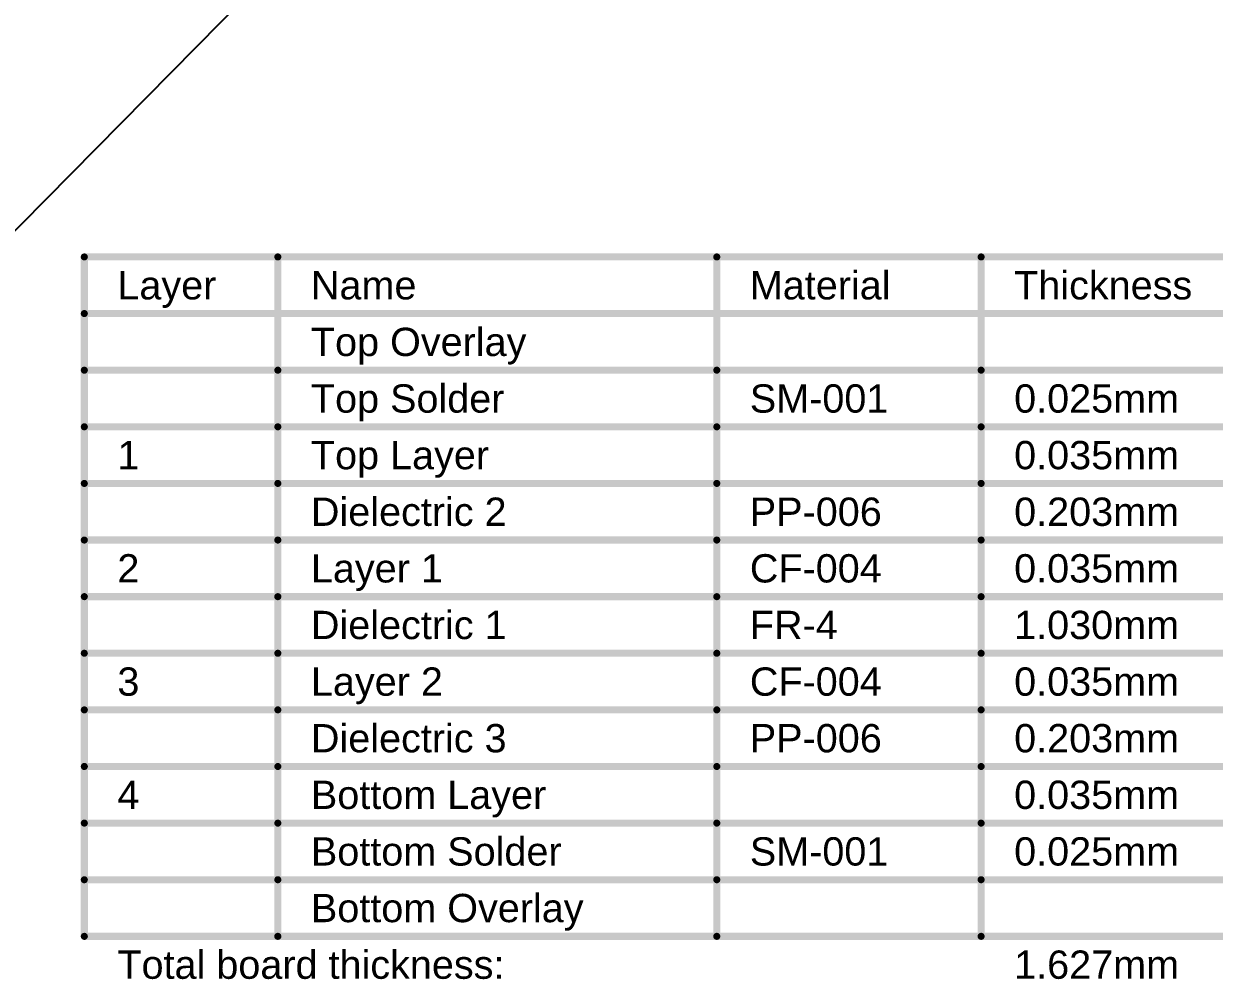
# Model space of a CAD drawing. Header units: inches. Extents: x 0 to 198, y 0 to 199.
# Drawn here: x 7.542 to 10.064, y 3.739 to 5.764 of the extents above; entities that cross this region are included whole.
import ezdxf

# ---------------------------------------------------------------- set-up
doc = ezdxf.new("R2010")
doc.units = ezdxf.units.IN
doc.header["$MEASUREMENT"] = 0
doc.layers.add('Bottom Solder', color=6, linetype='Continuous')
doc.layers.add('Fabrication', color=76, linetype='Continuous')
doc.styles.add('Arial', font='', dxfattribs={"height": 0.2})
doc.styles.get('Arial').set_extended_font_data('Arial')

# ---------------------------------------------------------------- blocks, each defined once
blk = doc.blocks.new('P____DI_3333_8_B_198')
at = {"layer": 'Bottom Solder'}
blk.add_line((0.004, 0.0488), (-194.8168, 192.1262), dxfattribs=at)

msp = doc.modelspace()

# ---------------------------------------------------------------- linework, layer by layer
at = {"layer": 'Fabrication'}
for points in [[(7.6705, 5.27, 0.015, 0.015, 0), (11.9094, 5.27, 0.015, 0.015, 0)], [(7.6705, 3.83, 0.015, 0.015, 0), (7.6705, 5.27, 0.015, 0.015, 0)], [(8.0804, 3.83, 0.015, 0.015, 0), (8.0804, 5.27, 0.015, 0.015, 0)], [(9.0101, 3.83, 0.015, 0.015, 0), (9.0101, 5.27, 0.015, 0.015, 0)], [(9.57, 3.83, 0.015, 0.015, 0), (9.57, 5.27, 0.015, 0.015, 0)], [(7.6705, 5.15, 0.015, 0.015, 0), (11.9094, 5.15, 0.015, 0.015, 0)], [(7.6705, 5.03, 0.015, 0.015, 0), (8.0804, 5.03, 0.015, 0.015, 0)], [(8.0804, 5.03, 0.015, 0.015, 0), (9.0101, 5.03, 0.015, 0.015, 0)], [(9.0101, 5.03, 0.015, 0.015, 0), (9.57, 5.03, 0.015, 0.015, 0)], [(9.57, 5.03, 0.015, 0.015, 0), (10.2198, 5.03, 0.015, 0.015, 0)], [(7.6705, 4.91, 0.015, 0.015, 0), (8.0804, 4.91, 0.015, 0.015, 0)], [(8.0804, 4.91, 0.015, 0.015, 0), (9.0101, 4.91, 0.015, 0.015, 0)], [(9.0101, 4.91, 0.015, 0.015, 0), (9.57, 4.91, 0.015, 0.015, 0)], [(9.57, 4.91, 0.015, 0.015, 0), (10.2198, 4.91, 0.015, 0.015, 0)], [(7.6705, 4.79, 0.015, 0.015, 0), (8.0804, 4.79, 0.015, 0.015, 0)], [(8.0804, 4.79, 0.015, 0.015, 0), (9.0101, 4.79, 0.015, 0.015, 0)], [(9.0101, 4.79, 0.015, 0.015, 0), (9.57, 4.79, 0.015, 0.015, 0)], [(9.57, 4.79, 0.015, 0.015, 0), (10.2198, 4.79, 0.015, 0.015, 0)], [(7.6705, 4.67, 0.015, 0.015, 0), (8.0804, 4.67, 0.015, 0.015, 0)], [(8.0804, 4.67, 0.015, 0.015, 0), (9.0101, 4.67, 0.015, 0.015, 0)], [(9.0101, 4.67, 0.015, 0.015, 0), (9.57, 4.67, 0.015, 0.015, 0)], [(9.57, 4.67, 0.015, 0.015, 0), (10.2198, 4.67, 0.015, 0.015, 0)], [(7.6705, 4.55, 0.015, 0.015, 0), (8.0804, 4.55, 0.015, 0.015, 0)], [(8.0804, 4.55, 0.015, 0.015, 0), (9.0101, 4.55, 0.015, 0.015, 0)], [(9.0101, 4.55, 0.015, 0.015, 0), (9.57, 4.55, 0.015, 0.015, 0)], [(9.57, 4.55, 0.015, 0.015, 0), (10.2198, 4.55, 0.015, 0.015, 0)], [(7.6705, 4.43, 0.015, 0.015, 0), (8.0804, 4.43, 0.015, 0.015, 0)], [(8.0804, 4.43, 0.015, 0.015, 0), (9.0101, 4.43, 0.015, 0.015, 0)], [(9.0101, 4.43, 0.015, 0.015, 0), (9.57, 4.43, 0.015, 0.015, 0)], [(9.57, 4.43, 0.015, 0.015, 0), (10.2198, 4.43, 0.015, 0.015, 0)], [(7.6705, 4.31, 0.015, 0.015, 0), (8.0804, 4.31, 0.015, 0.015, 0)], [(8.0804, 4.31, 0.015, 0.015, 0), (9.0101, 4.31, 0.015, 0.015, 0)], [(9.0101, 4.31, 0.015, 0.015, 0), (9.57, 4.31, 0.015, 0.015, 0)], [(9.57, 4.31, 0.015, 0.015, 0), (10.2198, 4.31, 0.015, 0.015, 0)], [(7.6705, 4.19, 0.015, 0.015, 0), (8.0804, 4.19, 0.015, 0.015, 0)], [(8.0804, 4.19, 0.015, 0.015, 0), (9.0101, 4.19, 0.015, 0.015, 0)], [(9.0101, 4.19, 0.015, 0.015, 0), (9.57, 4.19, 0.015, 0.015, 0)], [(9.57, 4.19, 0.015, 0.015, 0), (10.2198, 4.19, 0.015, 0.015, 0)], [(7.6705, 4.07, 0.015, 0.015, 0), (8.0804, 4.07, 0.015, 0.015, 0)], [(8.0804, 4.07, 0.015, 0.015, 0), (9.0101, 4.07, 0.015, 0.015, 0)], [(9.0101, 4.07, 0.015, 0.015, 0), (9.57, 4.07, 0.015, 0.015, 0)], [(9.57, 4.07, 0.015, 0.015, 0), (10.2198, 4.07, 0.015, 0.015, 0)], [(7.6705, 3.95, 0.015, 0.015, 0), (8.0804, 3.95, 0.015, 0.015, 0)], [(8.0804, 3.95, 0.015, 0.015, 0), (9.0101, 3.95, 0.015, 0.015, 0)], [(9.0101, 3.95, 0.015, 0.015, 0), (9.57, 3.95, 0.015, 0.015, 0)], [(9.57, 3.95, 0.015, 0.015, 0), (10.2198, 3.95, 0.015, 0.015, 0)], [(7.6705, 3.83, 0.015, 0.015, 0), (8.0804, 3.83, 0.015, 0.015, 0)], [(8.0804, 3.83, 0.015, 0.015, 0), (9.0101, 3.83, 0.015, 0.015, 0)], [(9.0101, 3.83, 0.015, 0.015, 0), (9.57, 3.83, 0.015, 0.015, 0)], [(9.57, 3.83, 0.015, 0.015, 0), (10.2198, 3.83, 0.015, 0.015, 0)]]:
    msp.add_lwpolyline(points, format="xyseb", dxfattribs=at)
for points in [[(7.6667, 5.27, 0.0075, 0.0075, 1), (7.6742, 5.27, 0.0075, 0.0075, 1)], [(7.6667, 5.27, 0.0075, 0.0075, 1), (7.6742, 5.27, 0.0075, 0.0075, 1)], [(8.0766, 5.27, 0.0075, 0.0075, 1), (8.0841, 5.27, 0.0075, 0.0075, 1)], [(9.0064, 5.27, 0.0075, 0.0075, 1), (9.0139, 5.27, 0.0075, 0.0075, 1)], [(9.5663, 5.27, 0.0075, 0.0075, 1), (9.5738, 5.27, 0.0075, 0.0075, 1)], [(7.6667, 5.15, 0.0075, 0.0075, 1), (7.6742, 5.15, 0.0075, 0.0075, 1)], [(7.6667, 5.03, 0.0075, 0.0075, 1), (7.6742, 5.03, 0.0075, 0.0075, 1)], [(8.0766, 5.03, 0.0075, 0.0075, 1), (8.0841, 5.03, 0.0075, 0.0075, 1)], [(8.0766, 5.03, 0.0075, 0.0075, 1), (8.0841, 5.03, 0.0075, 0.0075, 1)], [(9.0064, 5.03, 0.0075, 0.0075, 1), (9.0139, 5.03, 0.0075, 0.0075, 1)], [(9.0064, 5.03, 0.0075, 0.0075, 1), (9.0139, 5.03, 0.0075, 0.0075, 1)], [(9.5663, 5.03, 0.0075, 0.0075, 1), (9.5738, 5.03, 0.0075, 0.0075, 1)], [(9.5663, 5.03, 0.0075, 0.0075, 1), (9.5738, 5.03, 0.0075, 0.0075, 1)], [(7.6667, 4.91, 0.0075, 0.0075, 1), (7.6742, 4.91, 0.0075, 0.0075, 1)], [(8.0766, 4.91, 0.0075, 0.0075, 1), (8.0841, 4.91, 0.0075, 0.0075, 1)], [(8.0766, 4.91, 0.0075, 0.0075, 1), (8.0841, 4.91, 0.0075, 0.0075, 1)], [(9.0064, 4.91, 0.0075, 0.0075, 1), (9.0139, 4.91, 0.0075, 0.0075, 1)], [(9.0064, 4.91, 0.0075, 0.0075, 1), (9.0139, 4.91, 0.0075, 0.0075, 1)], [(9.5663, 4.91, 0.0075, 0.0075, 1), (9.5738, 4.91, 0.0075, 0.0075, 1)], [(9.5663, 4.91, 0.0075, 0.0075, 1), (9.5738, 4.91, 0.0075, 0.0075, 1)], [(7.6667, 4.79, 0.0075, 0.0075, 1), (7.6742, 4.79, 0.0075, 0.0075, 1)], [(8.0766, 4.79, 0.0075, 0.0075, 1), (8.0841, 4.79, 0.0075, 0.0075, 1)], [(8.0766, 4.79, 0.0075, 0.0075, 1), (8.0841, 4.79, 0.0075, 0.0075, 1)], [(9.0064, 4.79, 0.0075, 0.0075, 1), (9.0139, 4.79, 0.0075, 0.0075, 1)], [(9.0064, 4.79, 0.0075, 0.0075, 1), (9.0139, 4.79, 0.0075, 0.0075, 1)], [(9.5663, 4.79, 0.0075, 0.0075, 1), (9.5738, 4.79, 0.0075, 0.0075, 1)], [(9.5663, 4.79, 0.0075, 0.0075, 1), (9.5738, 4.79, 0.0075, 0.0075, 1)], [(7.6667, 4.67, 0.0075, 0.0075, 1), (7.6742, 4.67, 0.0075, 0.0075, 1)], [(8.0766, 4.67, 0.0075, 0.0075, 1), (8.0841, 4.67, 0.0075, 0.0075, 1)], [(8.0766, 4.67, 0.0075, 0.0075, 1), (8.0841, 4.67, 0.0075, 0.0075, 1)], [(9.0064, 4.67, 0.0075, 0.0075, 1), (9.0139, 4.67, 0.0075, 0.0075, 1)], [(9.0064, 4.67, 0.0075, 0.0075, 1), (9.0139, 4.67, 0.0075, 0.0075, 1)], [(9.5663, 4.67, 0.0075, 0.0075, 1), (9.5738, 4.67, 0.0075, 0.0075, 1)], [(9.5663, 4.67, 0.0075, 0.0075, 1), (9.5738, 4.67, 0.0075, 0.0075, 1)], [(7.6667, 4.55, 0.0075, 0.0075, 1), (7.6742, 4.55, 0.0075, 0.0075, 1)], [(8.0766, 4.55, 0.0075, 0.0075, 1), (8.0841, 4.55, 0.0075, 0.0075, 1)], [(8.0766, 4.55, 0.0075, 0.0075, 1), (8.0841, 4.55, 0.0075, 0.0075, 1)], [(9.0064, 4.55, 0.0075, 0.0075, 1), (9.0139, 4.55, 0.0075, 0.0075, 1)], [(9.0064, 4.55, 0.0075, 0.0075, 1), (9.0139, 4.55, 0.0075, 0.0075, 1)], [(9.5663, 4.55, 0.0075, 0.0075, 1), (9.5738, 4.55, 0.0075, 0.0075, 1)], [(9.5663, 4.55, 0.0075, 0.0075, 1), (9.5738, 4.55, 0.0075, 0.0075, 1)], [(7.6667, 4.43, 0.0075, 0.0075, 1), (7.6742, 4.43, 0.0075, 0.0075, 1)], [(8.0766, 4.43, 0.0075, 0.0075, 1), (8.0841, 4.43, 0.0075, 0.0075, 1)], [(8.0766, 4.43, 0.0075, 0.0075, 1), (8.0841, 4.43, 0.0075, 0.0075, 1)], [(9.0064, 4.43, 0.0075, 0.0075, 1), (9.0139, 4.43, 0.0075, 0.0075, 1)], [(9.0064, 4.43, 0.0075, 0.0075, 1), (9.0139, 4.43, 0.0075, 0.0075, 1)], [(9.5663, 4.43, 0.0075, 0.0075, 1), (9.5738, 4.43, 0.0075, 0.0075, 1)], [(9.5663, 4.43, 0.0075, 0.0075, 1), (9.5738, 4.43, 0.0075, 0.0075, 1)], [(7.6667, 4.31, 0.0075, 0.0075, 1), (7.6742, 4.31, 0.0075, 0.0075, 1)], [(8.0766, 4.31, 0.0075, 0.0075, 1), (8.0841, 4.31, 0.0075, 0.0075, 1)], [(8.0766, 4.31, 0.0075, 0.0075, 1), (8.0841, 4.31, 0.0075, 0.0075, 1)], [(9.0064, 4.31, 0.0075, 0.0075, 1), (9.0139, 4.31, 0.0075, 0.0075, 1)], [(9.0064, 4.31, 0.0075, 0.0075, 1), (9.0139, 4.31, 0.0075, 0.0075, 1)], [(9.5663, 4.31, 0.0075, 0.0075, 1), (9.5738, 4.31, 0.0075, 0.0075, 1)], [(9.5663, 4.31, 0.0075, 0.0075, 1), (9.5738, 4.31, 0.0075, 0.0075, 1)], [(7.6667, 4.19, 0.0075, 0.0075, 1), (7.6742, 4.19, 0.0075, 0.0075, 1)], [(8.0766, 4.19, 0.0075, 0.0075, 1), (8.0841, 4.19, 0.0075, 0.0075, 1)], [(8.0766, 4.19, 0.0075, 0.0075, 1), (8.0841, 4.19, 0.0075, 0.0075, 1)], [(9.0064, 4.19, 0.0075, 0.0075, 1), (9.0139, 4.19, 0.0075, 0.0075, 1)], [(9.0064, 4.19, 0.0075, 0.0075, 1), (9.0139, 4.19, 0.0075, 0.0075, 1)], [(9.5663, 4.19, 0.0075, 0.0075, 1), (9.5738, 4.19, 0.0075, 0.0075, 1)], [(9.5663, 4.19, 0.0075, 0.0075, 1), (9.5738, 4.19, 0.0075, 0.0075, 1)], [(7.6667, 4.07, 0.0075, 0.0075, 1), (7.6742, 4.07, 0.0075, 0.0075, 1)], [(8.0766, 4.07, 0.0075, 0.0075, 1), (8.0841, 4.07, 0.0075, 0.0075, 1)], [(8.0766, 4.07, 0.0075, 0.0075, 1), (8.0841, 4.07, 0.0075, 0.0075, 1)], [(9.0064, 4.07, 0.0075, 0.0075, 1), (9.0139, 4.07, 0.0075, 0.0075, 1)], [(9.0064, 4.07, 0.0075, 0.0075, 1), (9.0139, 4.07, 0.0075, 0.0075, 1)], [(9.5663, 4.07, 0.0075, 0.0075, 1), (9.5738, 4.07, 0.0075, 0.0075, 1)], [(9.5663, 4.07, 0.0075, 0.0075, 1), (9.5738, 4.07, 0.0075, 0.0075, 1)], [(7.6667, 3.95, 0.0075, 0.0075, 1), (7.6742, 3.95, 0.0075, 0.0075, 1)], [(8.0766, 3.95, 0.0075, 0.0075, 1), (8.0841, 3.95, 0.0075, 0.0075, 1)], [(8.0766, 3.95, 0.0075, 0.0075, 1), (8.0841, 3.95, 0.0075, 0.0075, 1)], [(9.0064, 3.95, 0.0075, 0.0075, 1), (9.0139, 3.95, 0.0075, 0.0075, 1)], [(9.0064, 3.95, 0.0075, 0.0075, 1), (9.0139, 3.95, 0.0075, 0.0075, 1)], [(9.5663, 3.95, 0.0075, 0.0075, 1), (9.5738, 3.95, 0.0075, 0.0075, 1)], [(9.5663, 3.95, 0.0075, 0.0075, 1), (9.5738, 3.95, 0.0075, 0.0075, 1)], [(7.6667, 3.83, 0.0075, 0.0075, 1), (7.6742, 3.83, 0.0075, 0.0075, 1)], [(7.6667, 3.83, 0.0075, 0.0075, 1), (7.6742, 3.83, 0.0075, 0.0075, 1)], [(8.0766, 3.83, 0.0075, 0.0075, 1), (8.0841, 3.83, 0.0075, 0.0075, 1)], [(8.0766, 3.83, 0.0075, 0.0075, 1), (8.0841, 3.83, 0.0075, 0.0075, 1)], [(8.0766, 3.83, 0.0075, 0.0075, 1), (8.0841, 3.83, 0.0075, 0.0075, 1)], [(9.0064, 3.83, 0.0075, 0.0075, 1), (9.0139, 3.83, 0.0075, 0.0075, 1)], [(9.0064, 3.83, 0.0075, 0.0075, 1), (9.0139, 3.83, 0.0075, 0.0075, 1)], [(9.0064, 3.83, 0.0075, 0.0075, 1), (9.0139, 3.83, 0.0075, 0.0075, 1)], [(9.5663, 3.83, 0.0075, 0.0075, 1), (9.5738, 3.83, 0.0075, 0.0075, 1)], [(9.5663, 3.83, 0.0075, 0.0075, 1), (9.5738, 3.83, 0.0075, 0.0075, 1)], [(9.5663, 3.83, 0.0075, 0.0075, 1), (9.5738, 3.83, 0.0075, 0.0075, 1)]]:
    msp.add_lwpolyline(points, format="xyseb", close=True, dxfattribs=at)

# ---------------------------------------------------------------- block references
at = {"rotation": 270}
msp.add_blockref('P____DI_3333_8_B_198', (6.1127, 3.9485), dxfattribs=at)

# ---------------------------------------------------------------- texts
at = {"layer": 'Fabrication', "style": 'Arial'}
for s, p in [('Layer', (7.7405, 5.18)), ('Name', (8.1504, 5.18)), ('Material', (9.0801, 5.18)), ('Thickness', (9.64, 5.18)), ('Top Overlay', (8.1504, 5.06)), ('Top Solder', (8.1504, 4.94)), ('SM-001', (9.0801, 4.94)), ('0.025mm', (9.64, 4.94)), ('1', (7.7405, 4.82)), ('Top Layer', (8.1504, 4.82)), ('0.035mm', (9.64, 4.82)), ('Dielectric 2', (8.1504, 4.7)), ('PP-006', (9.0801, 4.7)), ('0.203mm', (9.64, 4.7)), ('2', (7.7405, 4.58)), ('Layer 1', (8.1504, 4.58)), ('CF-004', (9.0801, 4.58)), ('0.035mm', (9.64, 4.58)), ('Dielectric 1', (8.1504, 4.46)), ('FR-4', (9.0801, 4.46)), ('1.030mm', (9.64, 4.46)), ('3', (7.7405, 4.34)), ('Layer 2', (8.1504, 4.34)), ('CF-004', (9.0801, 4.34)), ('0.035mm', (9.64, 4.34)), ('Dielectric 3', (8.1504, 4.22)), ('PP-006', (9.0801, 4.22)), ('0.203mm', (9.64, 4.22)), ('0.035mm', (9.64, 4.1)), ('4', (7.7405, 4.1)), ('Bottom Layer', (8.1504, 4.1)), ('Bottom Solder', (8.1504, 3.98)), ('SM-001', (9.0801, 3.98)), ('0.025mm', (9.64, 3.98)), ('Bottom Overlay', (8.1504, 3.86)), ('Total board thickness:', (7.7405, 3.74)), ('1.627mm', (9.64, 3.74))]:
    msp.add_text(s, height=0.06, dxfattribs=at).set_placement(p)

doc.saveas('drawing.dxf')
